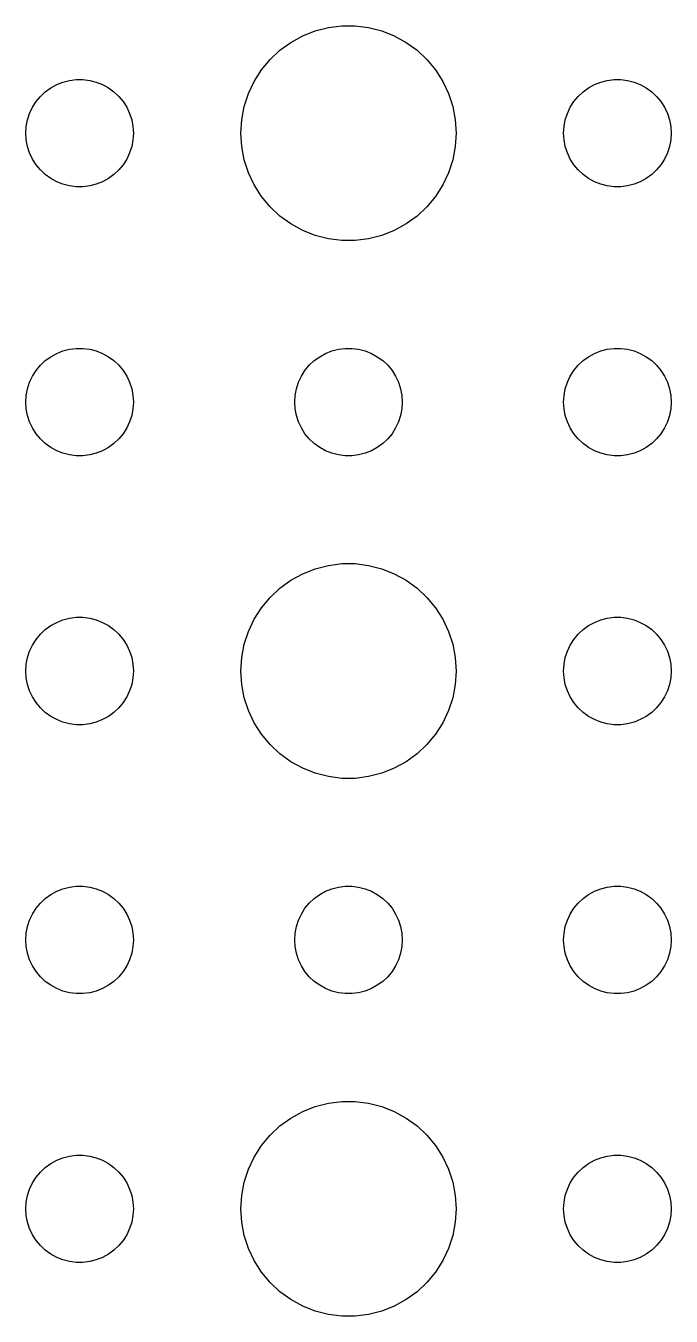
# Model space of a CAD drawing. Header units: metres. Extents: x -157 to 157, y -157 to 157.
# Drawn here: x 36 to 54, y -77.99 to -42.01 of the extents above; entities that cross this region are included whole.
import ezdxf

# ---------------------------------------------------------------- set-up
doc = ezdxf.new("R2010")
doc.units = ezdxf.units.M

msp = doc.modelspace()

# ---------------------------------------------------------------- linework, layer by layer
for p, q in [((44.0729, -42.1468), (44.4379, -42.0531)), ((44.4379, -42.0531), (44.8116, -42.0059)), ((44.8116, -42.0059), (45.1884, -42.0059)), ((45.1884, -42.0059), (45.5621, -42.0531)), ((45.5621, -42.0531), (45.927, -42.1468)), ((43.3925, -42.467), (43.7227, -42.2855)), ((43.7227, -42.2855), (44.0729, -42.1468)), ((45.927, -42.1468), (46.2773, -42.2855)), ((46.2773, -42.2855), (46.6075, -42.467)), ((42.8131, -42.9464), (43.0877, -42.6885)), ((43.0877, -42.6885), (43.3925, -42.467)), ((46.6075, -42.467), (46.9123, -42.6885)), ((46.9123, -42.6885), (47.1869, -42.9464)), ((42.5729, -43.2366), (42.8131, -42.9464)), ((47.1869, -42.9464), (47.427, -43.2366)), ((37.0365, -43.5734), (37.2189, -43.5266)), ((37.2189, -43.5266), (37.4058, -43.503)), ((37.4058, -43.503), (37.5942, -43.503)), ((37.5942, -43.503), (37.7811, -43.5266)), ((37.7811, -43.5266), (37.9635, -43.5734)), ((42.3711, -43.5547), (42.5729, -43.2366)), ((47.427, -43.2366), (47.6289, -43.5547)), ((52.0365, -43.5734), (52.2189, -43.5266)), ((52.2189, -43.5266), (52.4058, -43.503)), ((52.4058, -43.503), (52.5942, -43.503)), ((52.5942, -43.503), (52.7811, -43.5266)), ((52.7811, -43.5266), (52.9635, -43.5734)), ((36.4065, -43.9732), (36.5439, -43.8442)), ((36.5439, -43.8442), (36.6963, -43.7335)), ((36.6963, -43.7335), (36.8613, -43.6428)), ((36.8613, -43.6428), (37.0365, -43.5734)), ((37.9635, -43.5734), (38.1387, -43.6428)), ((38.1387, -43.6428), (38.3037, -43.7335)), ((38.3037, -43.7335), (38.4561, -43.8442)), ((38.4561, -43.8442), (38.5934, -43.9732)), ((42.0942, -44.2539), (42.2107, -43.8956)), ((42.2107, -43.8956), (42.3711, -43.5547)), ((47.6289, -43.5547), (47.7893, -43.8956)), ((47.7893, -43.8956), (47.9057, -44.2539)), ((51.4065, -43.9732), (51.5439, -43.8442)), ((51.5439, -43.8442), (51.6963, -43.7335)), ((51.6963, -43.7335), (51.8613, -43.6428)), ((51.8613, -43.6428), (52.0365, -43.5734)), ((52.9635, -43.5734), (53.1387, -43.6428)), ((53.1387, -43.6428), (53.3037, -43.7335)), ((53.3037, -43.7335), (53.4561, -43.8442)), ((53.4561, -43.8442), (53.5934, -43.9732)), ((36.1855, -44.2774), (36.2865, -44.1183)), ((36.2865, -44.1183), (36.4065, -43.9732)), ((38.5934, -43.9732), (38.7135, -44.1183)), ((38.7135, -44.1183), (38.8145, -44.2774)), ((42.0237, -44.624), (42.0942, -44.2539)), ((47.9057, -44.2539), (47.9763, -44.624)), ((51.1855, -44.2774), (51.2865, -44.1183)), ((51.2865, -44.1183), (51.4065, -43.9732)), ((53.5934, -43.9732), (53.7135, -44.1183)), ((53.7135, -44.1183), (53.8145, -44.2774)), ((36.0471, -44.627), (36.1053, -44.4478)), ((36.1053, -44.4478), (36.1855, -44.2774)), ((38.8145, -44.2774), (38.8947, -44.4478)), ((38.8947, -44.4478), (38.9529, -44.627)), ((42, -45), (42.0237, -44.624)), ((47.9763, -44.624), (48, -45)), ((51.0471, -44.627), (51.1053, -44.4478)), ((51.1053, -44.4478), (51.1855, -44.2774)), ((53.8145, -44.2774), (53.8947, -44.4478)), ((53.8947, -44.4478), (53.9529, -44.627)), ((36, -45), (36.0118, -44.812)), ((36.0118, -44.812), (36.0471, -44.627)), ((38.9529, -44.627), (38.9882, -44.812)), ((38.9882, -44.812), (39, -45)), ((51, -45), (51.0118, -44.812)), ((51.0118, -44.812), (51.0471, -44.627)), ((53.9529, -44.627), (53.9882, -44.812)), ((53.9882, -44.812), (54, -45)), ((36.0118, -45.188), (36, -45)), ((36.0471, -45.373), (36.0118, -45.188)), ((38.9882, -45.188), (38.9529, -45.373)), ((39, -45), (38.9882, -45.188)), ((42.0237, -45.376), (42, -45)), ((48, -45), (47.9763, -45.376)), ((51.0118, -45.188), (51, -45)), ((51.0471, -45.373), (51.0118, -45.188)), ((53.9882, -45.188), (53.9529, -45.373)), ((54, -45), (53.9882, -45.188)), ((36.1053, -45.5522), (36.0471, -45.373)), ((36.1855, -45.7226), (36.1053, -45.5522)), ((38.8947, -45.5522), (38.8145, -45.7226)), ((38.9529, -45.373), (38.8947, -45.5522)), ((42.0942, -45.7461), (42.0237, -45.376)), ((47.9763, -45.376), (47.9057, -45.7461)), ((51.1053, -45.5522), (51.0471, -45.373)), ((51.1855, -45.7226), (51.1053, -45.5522)), ((53.8947, -45.5522), (53.8145, -45.7226)), ((53.9529, -45.373), (53.8947, -45.5522)), ((36.2865, -45.8817), (36.1855, -45.7226)), ((36.4065, -46.0268), (36.2865, -45.8817)), ((36.5439, -46.1558), (36.4065, -46.0268)), ((38.5934, -46.0268), (38.4561, -46.1558)), ((38.7135, -45.8817), (38.5934, -46.0268)), ((38.8145, -45.7226), (38.7135, -45.8817)), ((42.2107, -46.1044), (42.0942, -45.7461)), ((47.9057, -45.7461), (47.7893, -46.1044)), ((51.2865, -45.8817), (51.1855, -45.7226)), ((51.4065, -46.0268), (51.2865, -45.8817)), ((51.5439, -46.1558), (51.4065, -46.0268)), ((53.5934, -46.0268), (53.4561, -46.1558)), ((53.7135, -45.8817), (53.5934, -46.0268)), ((53.8145, -45.7226), (53.7135, -45.8817)), ((36.6963, -46.2665), (36.5439, -46.1558)), ((36.8613, -46.3572), (36.6963, -46.2665)), ((37.0365, -46.4266), (36.8613, -46.3572)), ((38.1387, -46.3572), (37.9635, -46.4266)), ((38.3037, -46.2665), (38.1387, -46.3572)), ((38.4561, -46.1558), (38.3037, -46.2665)), ((42.3711, -46.4453), (42.2107, -46.1044)), ((47.7893, -46.1044), (47.6289, -46.4453)), ((51.6963, -46.2665), (51.5439, -46.1558)), ((51.8613, -46.3572), (51.6963, -46.2665)), ((52.0365, -46.4266), (51.8613, -46.3572)), ((53.1387, -46.3572), (52.9635, -46.4266)), ((53.3037, -46.2665), (53.1387, -46.3572)), ((53.4561, -46.1558), (53.3037, -46.2665)), ((37.2189, -46.4734), (37.0365, -46.4266)), ((37.4058, -46.497), (37.2189, -46.4734)), ((37.5942, -46.497), (37.4058, -46.497)), ((37.7811, -46.4734), (37.5942, -46.497)), ((37.9635, -46.4266), (37.7811, -46.4734)), ((42.5729, -46.7634), (42.3711, -46.4453)), ((42.8131, -47.0536), (42.5729, -46.7634)), ((47.427, -46.7634), (47.1869, -47.0536)), ((47.6289, -46.4453), (47.427, -46.7634)), ((52.2189, -46.4734), (52.0365, -46.4266)), ((52.4058, -46.497), (52.2189, -46.4734)), ((52.5942, -46.497), (52.4058, -46.497)), ((52.7811, -46.4734), (52.5942, -46.497)), ((52.9635, -46.4266), (52.7811, -46.4734)), ((43.0877, -47.3115), (42.8131, -47.0536)), ((47.1869, -47.0536), (46.9123, -47.3115)), ((43.3925, -47.533), (43.0877, -47.3115)), ((46.9123, -47.3115), (46.6075, -47.533)), ((43.7227, -47.7145), (43.3925, -47.533)), ((44.0729, -47.8532), (43.7227, -47.7145)), ((44.4379, -47.9469), (44.0729, -47.8532)), ((45.927, -47.8532), (45.5621, -47.9469)), ((46.2773, -47.7145), (45.927, -47.8532)), ((46.6075, -47.533), (46.2773, -47.7145)), ((44.8116, -47.9941), (44.4379, -47.9469)), ((45.1884, -47.9941), (44.8116, -47.9941)), ((45.5621, -47.9469), (45.1884, -47.9941)), ((36.8613, -51.1428), (37.0365, -51.0734)), ((37.0365, -51.0734), (37.2189, -51.0266)), ((37.2189, -51.0266), (37.4058, -51.003)), ((37.4058, -51.003), (37.5942, -51.003)), ((37.5942, -51.003), (37.7811, -51.0266)), ((37.7811, -51.0266), (37.9635, -51.0734)), ((37.9635, -51.0734), (38.1387, -51.1428)), ((44.3613, -51.1428), (44.5365, -51.0734)), ((44.5365, -51.0734), (44.7189, -51.0266)), ((44.7189, -51.0266), (44.9058, -51.003)), ((44.9058, -51.003), (45.0942, -51.003)), ((45.0942, -51.003), (45.2811, -51.0266)), ((45.2811, -51.0266), (45.4635, -51.0734)), ((45.4635, -51.0734), (45.6387, -51.1428)), ((51.8613, -51.1428), (52.0365, -51.0734)), ((52.0365, -51.0734), (52.2189, -51.0266)), ((52.2189, -51.0266), (52.4058, -51.003)), ((52.4058, -51.003), (52.5942, -51.003)), ((52.5942, -51.003), (52.7811, -51.0266)), ((52.7811, -51.0266), (52.9635, -51.0734)), ((52.9635, -51.0734), (53.1387, -51.1428)), ((36.4065, -51.4732), (36.5439, -51.3442)), ((36.5439, -51.3442), (36.6963, -51.2335)), ((36.6963, -51.2335), (36.8613, -51.1428)), ((38.1387, -51.1428), (38.3037, -51.2335)), ((38.3037, -51.2335), (38.4561, -51.3442)), ((38.4561, -51.3442), (38.5934, -51.4732)), ((43.9065, -51.4732), (44.0439, -51.3442)), ((44.0439, -51.3442), (44.1963, -51.2335)), ((44.1963, -51.2335), (44.3613, -51.1428)), ((45.6387, -51.1428), (45.8037, -51.2335)), ((45.8037, -51.2335), (45.9561, -51.3442)), ((45.9561, -51.3442), (46.0934, -51.4732)), ((51.4065, -51.4732), (51.5439, -51.3442)), ((51.5439, -51.3442), (51.6963, -51.2335)), ((51.6963, -51.2335), (51.8613, -51.1428)), ((53.1387, -51.1428), (53.3037, -51.2335)), ((53.3037, -51.2335), (53.4561, -51.3442)), ((53.4561, -51.3442), (53.5934, -51.4732)), ((36.1053, -51.9478), (36.1855, -51.7774)), ((36.1855, -51.7774), (36.2865, -51.6183)), ((36.2865, -51.6183), (36.4065, -51.4732)), ((38.5934, -51.4732), (38.7135, -51.6183)), ((38.7135, -51.6183), (38.8145, -51.7774)), ((38.8145, -51.7774), (38.8947, -51.9478)), ((43.6053, -51.9478), (43.6855, -51.7774)), ((43.6855, -51.7774), (43.7865, -51.6183)), ((43.7865, -51.6183), (43.9065, -51.4732)), ((46.0934, -51.4732), (46.2135, -51.6183)), ((46.2135, -51.6183), (46.3145, -51.7774)), ((46.3145, -51.7774), (46.3947, -51.9478)), ((51.1053, -51.9478), (51.1855, -51.7774)), ((51.1855, -51.7774), (51.2865, -51.6183)), ((51.2865, -51.6183), (51.4065, -51.4732)), ((53.5934, -51.4732), (53.7135, -51.6183)), ((53.7135, -51.6183), (53.8145, -51.7774)), ((53.8145, -51.7774), (53.8947, -51.9478)), ((36.0118, -52.312), (36.0471, -52.127)), ((36.0471, -52.127), (36.1053, -51.9478)), ((38.8947, -51.9478), (38.9529, -52.127)), ((38.9529, -52.127), (38.9882, -52.312)), ((43.5118, -52.312), (43.5471, -52.127)), ((43.5471, -52.127), (43.6053, -51.9478)), ((46.3947, -51.9478), (46.4529, -52.127)), ((46.4529, -52.127), (46.4882, -52.312)), ((51.0118, -52.312), (51.0471, -52.127)), ((51.0471, -52.127), (51.1053, -51.9478)), ((53.8947, -51.9478), (53.9529, -52.127)), ((53.9529, -52.127), (53.9882, -52.312)), ((36, -52.5), (36.0118, -52.312)), ((36.0118, -52.688), (36, -52.5)), ((38.9882, -52.312), (39, -52.5)), ((39, -52.5), (38.9882, -52.688)), ((43.5, -52.5), (43.5118, -52.312)), ((43.5118, -52.688), (43.5, -52.5)), ((46.4882, -52.312), (46.5, -52.5)), ((46.5, -52.5), (46.4882, -52.688)), ((51, -52.5), (51.0118, -52.312)), ((51.0118, -52.688), (51, -52.5)), ((53.9882, -52.312), (54, -52.5)), ((54, -52.5), (53.9882, -52.688)), ((36.0471, -52.873), (36.0118, -52.688)), ((36.1053, -53.0522), (36.0471, -52.873)), ((38.9529, -52.873), (38.8947, -53.0522)), ((38.9882, -52.688), (38.9529, -52.873)), ((43.5471, -52.873), (43.5118, -52.688)), ((43.6053, -53.0522), (43.5471, -52.873)), ((46.4529, -52.873), (46.3947, -53.0522)), ((46.4882, -52.688), (46.4529, -52.873)), ((51.0471, -52.873), (51.0118, -52.688)), ((51.1053, -53.0522), (51.0471, -52.873)), ((53.9529, -52.873), (53.8947, -53.0522)), ((53.9882, -52.688), (53.9529, -52.873)), ((36.1855, -53.2226), (36.1053, -53.0522)), ((36.2865, -53.3817), (36.1855, -53.2226)), ((38.8145, -53.2226), (38.7135, -53.3817)), ((38.8947, -53.0522), (38.8145, -53.2226)), ((43.6855, -53.2226), (43.6053, -53.0522)), ((43.7865, -53.3817), (43.6855, -53.2226)), ((46.3145, -53.2226), (46.2135, -53.3817)), ((46.3947, -53.0522), (46.3145, -53.2226)), ((51.1855, -53.2226), (51.1053, -53.0522)), ((51.2865, -53.3817), (51.1855, -53.2226)), ((53.8145, -53.2226), (53.7135, -53.3817)), ((53.8947, -53.0522), (53.8145, -53.2226)), ((36.4065, -53.5268), (36.2865, -53.3817)), ((36.5439, -53.6558), (36.4065, -53.5268)), ((38.5934, -53.5268), (38.4561, -53.6558)), ((38.7135, -53.3817), (38.5934, -53.5268)), ((43.9065, -53.5268), (43.7865, -53.3817)), ((44.0439, -53.6558), (43.9065, -53.5268)), ((46.0934, -53.5268), (45.9561, -53.6558)), ((46.2135, -53.3817), (46.0934, -53.5268)), ((51.4065, -53.5268), (51.2865, -53.3817)), ((51.5439, -53.6558), (51.4065, -53.5268)), ((53.5934, -53.5268), (53.4561, -53.6558)), ((53.7135, -53.3817), (53.5934, -53.5268)), ((36.6963, -53.7665), (36.5439, -53.6558)), ((36.8613, -53.8572), (36.6963, -53.7665)), ((37.0365, -53.9266), (36.8613, -53.8572)), ((37.2189, -53.9734), (37.0365, -53.9266)), ((37.4058, -53.997), (37.2189, -53.9734)), ((37.7811, -53.9734), (37.5942, -53.997)), ((37.9635, -53.9266), (37.7811, -53.9734)), ((38.1387, -53.8572), (37.9635, -53.9266)), ((38.3037, -53.7665), (38.1387, -53.8572)), ((38.4561, -53.6558), (38.3037, -53.7665)), ((44.1963, -53.7665), (44.0439, -53.6558)), ((44.3613, -53.8572), (44.1963, -53.7665)), ((44.5365, -53.9266), (44.3613, -53.8572)), ((44.7189, -53.9734), (44.5365, -53.9266)), ((44.9058, -53.997), (44.7189, -53.9734)), ((45.2811, -53.9734), (45.0942, -53.997)), ((45.4635, -53.9266), (45.2811, -53.9734)), ((45.6387, -53.8572), (45.4635, -53.9266)), ((45.8037, -53.7665), (45.6387, -53.8572)), ((45.9561, -53.6558), (45.8037, -53.7665)), ((51.6963, -53.7665), (51.5439, -53.6558)), ((51.8613, -53.8572), (51.6963, -53.7665)), ((52.0365, -53.9266), (51.8613, -53.8572)), ((52.2189, -53.9734), (52.0365, -53.9266)), ((52.4058, -53.997), (52.2189, -53.9734)), ((52.7811, -53.9734), (52.5942, -53.997)), ((52.9635, -53.9266), (52.7811, -53.9734)), ((53.1387, -53.8572), (52.9635, -53.9266)), ((53.3037, -53.7665), (53.1387, -53.8572)), ((53.4561, -53.6558), (53.3037, -53.7665)), ((37.5942, -53.997), (37.4058, -53.997)), ((45.0942, -53.997), (44.9058, -53.997)), ((52.5942, -53.997), (52.4058, -53.997)), ((43.7227, -57.2855), (44.0729, -57.1468)), ((44.0729, -57.1468), (44.4379, -57.0531)), ((44.4379, -57.0531), (44.8116, -57.0059)), ((44.8116, -57.0059), (45.1884, -57.0059)), ((45.1884, -57.0059), (45.5621, -57.0531)), ((45.5621, -57.0531), (45.927, -57.1468)), ((45.927, -57.1468), (46.2773, -57.2855)), ((43.0877, -57.6885), (43.3925, -57.467)), ((43.3925, -57.467), (43.7227, -57.2855)), ((46.2773, -57.2855), (46.6075, -57.467)), ((46.6075, -57.467), (46.9123, -57.6885)), ((42.8131, -57.9464), (43.0877, -57.6885)), ((46.9123, -57.6885), (47.1869, -57.9464)), ((42.3711, -58.5547), (42.5729, -58.2366)), ((42.5729, -58.2366), (42.8131, -57.9464)), ((47.1869, -57.9464), (47.427, -58.2366)), ((47.427, -58.2366), (47.6289, -58.5547)), ((36.6963, -58.7335), (36.8613, -58.6428)), ((36.8613, -58.6428), (37.0365, -58.5734)), ((37.0365, -58.5734), (37.2189, -58.5266)), ((37.2189, -58.5266), (37.4058, -58.503)), ((37.4058, -58.503), (37.5942, -58.503)), ((37.5942, -58.503), (37.7811, -58.5266)), ((37.7811, -58.5266), (37.9635, -58.5734)), ((37.9635, -58.5734), (38.1387, -58.6428)), ((38.1387, -58.6428), (38.3037, -58.7335)), ((42.2107, -58.8956), (42.3711, -58.5547)), ((47.6289, -58.5547), (47.7893, -58.8956)), ((51.6963, -58.7335), (51.8613, -58.6428)), ((51.8613, -58.6428), (52.0365, -58.5734)), ((52.0365, -58.5734), (52.2189, -58.5266)), ((52.2189, -58.5266), (52.4058, -58.503)), ((52.4058, -58.503), (52.5942, -58.503)), ((52.5942, -58.503), (52.7811, -58.5266)), ((52.7811, -58.5266), (52.9635, -58.5734)), ((52.9635, -58.5734), (53.1387, -58.6428)), ((53.1387, -58.6428), (53.3037, -58.7335)), ((36.2865, -59.1183), (36.4065, -58.9732)), ((36.4065, -58.9732), (36.5439, -58.8442)), ((36.5439, -58.8442), (36.6963, -58.7335)), ((38.3037, -58.7335), (38.4561, -58.8442)), ((38.4561, -58.8442), (38.5934, -58.9732)), ((38.5934, -58.9732), (38.7135, -59.1183)), ((42.0942, -59.2539), (42.2107, -58.8956)), ((47.7893, -58.8956), (47.9057, -59.2539)), ((51.2865, -59.1183), (51.4065, -58.9732)), ((51.4065, -58.9732), (51.5439, -58.8442)), ((51.5439, -58.8442), (51.6963, -58.7335)), ((53.3037, -58.7335), (53.4561, -58.8442)), ((53.4561, -58.8442), (53.5934, -58.9732)), ((53.5934, -58.9732), (53.7135, -59.1183)), ((36.1053, -59.4478), (36.1855, -59.2774)), ((36.1855, -59.2774), (36.2865, -59.1183)), ((38.7135, -59.1183), (38.8145, -59.2774)), ((38.8145, -59.2774), (38.8947, -59.4478)), ((42.0237, -59.624), (42.0942, -59.2539)), ((47.9057, -59.2539), (47.9763, -59.624)), ((51.1053, -59.4478), (51.1855, -59.2774)), ((51.1855, -59.2774), (51.2865, -59.1183)), ((53.7135, -59.1183), (53.8145, -59.2774)), ((53.8145, -59.2774), (53.8947, -59.4478)), ((36.0118, -59.812), (36.0471, -59.627)), ((36.0471, -59.627), (36.1053, -59.4478)), ((38.8947, -59.4478), (38.9529, -59.627)), ((38.9529, -59.627), (38.9882, -59.812)), ((42, -60), (42.0237, -59.624)), ((47.9763, -59.624), (48, -60)), ((51.0118, -59.812), (51.0471, -59.627)), ((51.0471, -59.627), (51.1053, -59.4478)), ((53.8947, -59.4478), (53.9529, -59.627)), ((53.9529, -59.627), (53.9882, -59.812)), ((36, -60), (36.0118, -59.812)), ((36.0118, -60.188), (36, -60)), ((38.9882, -59.812), (39, -60)), ((39, -60), (38.9882, -60.188)), ((42.0237, -60.376), (42, -60)), ((48, -60), (47.9763, -60.376)), ((51, -60), (51.0118, -59.812)), ((51.0118, -60.188), (51, -60)), ((53.9882, -59.812), (54, -60)), ((54, -60), (53.9882, -60.188)), ((36.0471, -60.373), (36.0118, -60.188)), ((36.1053, -60.5522), (36.0471, -60.373)), ((38.9529, -60.373), (38.8947, -60.5522)), ((38.9882, -60.188), (38.9529, -60.373)), ((42.0942, -60.7461), (42.0237, -60.376)), ((47.9763, -60.376), (47.9057, -60.7461)), ((51.0471, -60.373), (51.0118, -60.188)), ((51.1053, -60.5522), (51.0471, -60.373)), ((53.9529, -60.373), (53.8947, -60.5522)), ((53.9882, -60.188), (53.9529, -60.373)), ((36.1855, -60.7226), (36.1053, -60.5522)), ((36.2865, -60.8817), (36.1855, -60.7226)), ((38.8145, -60.7226), (38.7135, -60.8817)), ((38.8947, -60.5522), (38.8145, -60.7226)), ((42.2107, -61.1044), (42.0942, -60.7461)), ((47.9057, -60.7461), (47.7893, -61.1044)), ((51.1855, -60.7226), (51.1053, -60.5522)), ((51.2865, -60.8817), (51.1855, -60.7226)), ((53.8145, -60.7226), (53.7135, -60.8817)), ((53.8947, -60.5522), (53.8145, -60.7226)), ((36.4065, -61.0268), (36.2865, -60.8817)), ((36.5439, -61.1558), (36.4065, -61.0268)), ((36.6963, -61.2665), (36.5439, -61.1558)), ((38.4561, -61.1558), (38.3037, -61.2665)), ((38.5934, -61.0268), (38.4561, -61.1558)), ((38.7135, -60.8817), (38.5934, -61.0268)), ((42.3711, -61.4453), (42.2107, -61.1044)), ((47.7893, -61.1044), (47.6289, -61.4453)), ((51.4065, -61.0268), (51.2865, -60.8817)), ((51.5439, -61.1558), (51.4065, -61.0268)), ((51.6963, -61.2665), (51.5439, -61.1558)), ((53.4561, -61.1558), (53.3037, -61.2665)), ((53.5934, -61.0268), (53.4561, -61.1558)), ((53.7135, -60.8817), (53.5934, -61.0268)), ((36.8613, -61.3572), (36.6963, -61.2665)), ((37.0365, -61.4266), (36.8613, -61.3572)), ((37.2189, -61.4734), (37.0365, -61.4266)), ((37.4058, -61.497), (37.2189, -61.4734)), ((37.5942, -61.497), (37.4058, -61.497)), ((37.7811, -61.4734), (37.5942, -61.497)), ((37.9635, -61.4266), (37.7811, -61.4734)), ((38.1387, -61.3572), (37.9635, -61.4266)), ((38.3037, -61.2665), (38.1387, -61.3572)), ((42.5729, -61.7634), (42.3711, -61.4453)), ((47.6289, -61.4453), (47.427, -61.7634)), ((51.8613, -61.3572), (51.6963, -61.2665)), ((52.0365, -61.4266), (51.8613, -61.3572)), ((52.2189, -61.4734), (52.0365, -61.4266)), ((52.4058, -61.497), (52.2189, -61.4734)), ((52.5942, -61.497), (52.4058, -61.497)), ((52.7811, -61.4734), (52.5942, -61.497)), ((52.9635, -61.4266), (52.7811, -61.4734)), ((53.1387, -61.3572), (52.9635, -61.4266)), ((53.3037, -61.2665), (53.1387, -61.3572)), ((42.8131, -62.0536), (42.5729, -61.7634)), ((47.427, -61.7634), (47.1869, -62.0536)), ((43.0877, -62.3115), (42.8131, -62.0536)), ((47.1869, -62.0536), (46.9123, -62.3115)), ((43.3925, -62.533), (43.0877, -62.3115)), ((43.7227, -62.7145), (43.3925, -62.533)), ((46.6075, -62.533), (46.2773, -62.7145)), ((46.9123, -62.3115), (46.6075, -62.533)), ((44.0729, -62.8532), (43.7227, -62.7145)), ((44.4379, -62.9469), (44.0729, -62.8532)), ((44.8116, -62.9941), (44.4379, -62.9469)), ((45.5621, -62.9469), (45.1884, -62.9941)), ((45.927, -62.8532), (45.5621, -62.9469)), ((46.2773, -62.7145), (45.927, -62.8532)), ((45.1884, -62.9941), (44.8116, -62.9941)), ((36.6963, -66.2335), (36.8613, -66.1428)), ((36.8613, -66.1428), (37.0365, -66.0734)), ((37.0365, -66.0734), (37.2189, -66.0266)), ((37.2189, -66.0266), (37.4058, -66.003)), ((37.4058, -66.003), (37.5942, -66.003)), ((37.5942, -66.003), (37.7811, -66.0266)), ((37.7811, -66.0266), (37.9635, -66.0734)), ((37.9635, -66.0734), (38.1387, -66.1428)), ((38.1387, -66.1428), (38.3037, -66.2335)), ((44.1963, -66.2335), (44.3613, -66.1428)), ((44.3613, -66.1428), (44.5365, -66.0734)), ((44.5365, -66.0734), (44.7189, -66.0266)), ((44.7189, -66.0266), (44.9058, -66.003)), ((44.9058, -66.003), (45.0942, -66.003)), ((45.0942, -66.003), (45.2811, -66.0266)), ((45.2811, -66.0266), (45.4635, -66.0734)), ((45.4635, -66.0734), (45.6387, -66.1428)), ((45.6387, -66.1428), (45.8037, -66.2335)), ((51.6963, -66.2335), (51.8613, -66.1428)), ((51.8613, -66.1428), (52.0365, -66.0734)), ((52.0365, -66.0734), (52.2189, -66.0266)), ((52.2189, -66.0266), (52.4058, -66.003)), ((52.4058, -66.003), (52.5942, -66.003)), ((52.5942, -66.003), (52.7811, -66.0266)), ((52.7811, -66.0266), (52.9635, -66.0734)), ((52.9635, -66.0734), (53.1387, -66.1428)), ((53.1387, -66.1428), (53.3037, -66.2335)), ((36.2865, -66.6183), (36.4065, -66.4732)), ((36.4065, -66.4732), (36.5439, -66.3442)), ((36.5439, -66.3442), (36.6963, -66.2335)), ((38.3037, -66.2335), (38.4561, -66.3442)), ((38.4561, -66.3442), (38.5934, -66.4732)), ((38.5934, -66.4732), (38.7135, -66.6183)), ((43.7865, -66.6183), (43.9065, -66.4732)), ((43.9065, -66.4732), (44.0439, -66.3442)), ((44.0439, -66.3442), (44.1963, -66.2335)), ((45.8037, -66.2335), (45.9561, -66.3442)), ((45.9561, -66.3442), (46.0934, -66.4732)), ((46.0934, -66.4732), (46.2135, -66.6183)), ((51.2865, -66.6183), (51.4065, -66.4732)), ((51.4065, -66.4732), (51.5439, -66.3442)), ((51.5439, -66.3442), (51.6963, -66.2335)), ((53.3037, -66.2335), (53.4561, -66.3442)), ((53.4561, -66.3442), (53.5934, -66.4732)), ((53.5934, -66.4732), (53.7135, -66.6183)), ((36.1053, -66.9478), (36.1855, -66.7774)), ((36.1855, -66.7774), (36.2865, -66.6183)), ((38.7135, -66.6183), (38.8145, -66.7774)), ((38.8145, -66.7774), (38.8947, -66.9478)), ((43.6053, -66.9478), (43.6855, -66.7774)), ((43.6855, -66.7774), (43.7865, -66.6183)), ((46.2135, -66.6183), (46.3145, -66.7774)), ((46.3145, -66.7774), (46.3947, -66.9478)), ((51.1053, -66.9478), (51.1855, -66.7774)), ((51.1855, -66.7774), (51.2865, -66.6183)), ((53.7135, -66.6183), (53.8145, -66.7774)), ((53.8145, -66.7774), (53.8947, -66.9478)), ((36.0118, -67.312), (36.0471, -67.127)), ((36.0471, -67.127), (36.1053, -66.9478)), ((38.8947, -66.9478), (38.9529, -67.127)), ((38.9529, -67.127), (38.9882, -67.312)), ((43.5118, -67.312), (43.5471, -67.127)), ((43.5471, -67.127), (43.6053, -66.9478)), ((46.3947, -66.9478), (46.4529, -67.127)), ((46.4529, -67.127), (46.4882, -67.312)), ((51.0118, -67.312), (51.0471, -67.127)), ((51.0471, -67.127), (51.1053, -66.9478)), ((53.8947, -66.9478), (53.9529, -67.127)), ((53.9529, -67.127), (53.9882, -67.312)), ((36, -67.5), (36.0118, -67.312)), ((36.0118, -67.688), (36, -67.5)), ((38.9882, -67.312), (39, -67.5)), ((39, -67.5), (38.9882, -67.688)), ((43.5, -67.5), (43.5118, -67.312)), ((43.5118, -67.688), (43.5, -67.5)), ((46.4882, -67.312), (46.5, -67.5)), ((46.5, -67.5), (46.4882, -67.688)), ((51, -67.5), (51.0118, -67.312)), ((51.0118, -67.688), (51, -67.5)), ((53.9882, -67.312), (54, -67.5)), ((54, -67.5), (53.9882, -67.688)), ((36.0471, -67.873), (36.0118, -67.688)), ((36.1053, -68.0522), (36.0471, -67.873)), ((38.9529, -67.873), (38.8947, -68.0522)), ((38.9882, -67.688), (38.9529, -67.873)), ((43.5471, -67.873), (43.5118, -67.688)), ((43.6053, -68.0522), (43.5471, -67.873)), ((46.4529, -67.873), (46.3947, -68.0522)), ((46.4882, -67.688), (46.4529, -67.873)), ((51.0471, -67.873), (51.0118, -67.688)), ((51.1053, -68.0522), (51.0471, -67.873)), ((53.9529, -67.873), (53.8947, -68.0522)), ((53.9882, -67.688), (53.9529, -67.873)), ((36.1855, -68.2226), (36.1053, -68.0522)), ((36.2865, -68.3817), (36.1855, -68.2226)), ((38.8145, -68.2226), (38.7135, -68.3817)), ((38.8947, -68.0522), (38.8145, -68.2226)), ((43.6855, -68.2226), (43.6053, -68.0522)), ((43.7865, -68.3817), (43.6855, -68.2226)), ((46.3145, -68.2226), (46.2135, -68.3817)), ((46.3947, -68.0522), (46.3145, -68.2226)), ((51.1855, -68.2226), (51.1053, -68.0522)), ((51.2865, -68.3817), (51.1855, -68.2226)), ((53.8145, -68.2226), (53.7135, -68.3817)), ((53.8947, -68.0522), (53.8145, -68.2226)), ((36.4065, -68.5268), (36.2865, -68.3817)), ((36.5439, -68.6558), (36.4065, -68.5268)), ((36.6963, -68.7665), (36.5439, -68.6558)), ((38.4561, -68.6558), (38.3037, -68.7665)), ((38.5934, -68.5268), (38.4561, -68.6558)), ((38.7135, -68.3817), (38.5934, -68.5268)), ((43.9065, -68.5268), (43.7865, -68.3817)), ((44.0439, -68.6558), (43.9065, -68.5268)), ((44.1963, -68.7665), (44.0439, -68.6558)), ((45.9561, -68.6558), (45.8037, -68.7665)), ((46.0934, -68.5268), (45.9561, -68.6558)), ((46.2135, -68.3817), (46.0934, -68.5268)), ((51.4065, -68.5268), (51.2865, -68.3817)), ((51.5439, -68.6558), (51.4065, -68.5268)), ((51.6963, -68.7665), (51.5439, -68.6558)), ((53.4561, -68.6558), (53.3037, -68.7665)), ((53.5934, -68.5268), (53.4561, -68.6558)), ((53.7135, -68.3817), (53.5934, -68.5268)), ((36.8613, -68.8572), (36.6963, -68.7665)), ((37.0365, -68.9266), (36.8613, -68.8572)), ((37.2189, -68.9734), (37.0365, -68.9266)), ((37.4058, -68.997), (37.2189, -68.9734)), ((37.5942, -68.997), (37.4058, -68.997)), ((37.7811, -68.9734), (37.5942, -68.997)), ((37.9635, -68.9266), (37.7811, -68.9734)), ((38.1387, -68.8572), (37.9635, -68.9266)), ((38.3037, -68.7665), (38.1387, -68.8572)), ((44.3613, -68.8572), (44.1963, -68.7665)), ((44.5365, -68.9266), (44.3613, -68.8572)), ((44.7189, -68.9734), (44.5365, -68.9266)), ((44.9058, -68.997), (44.7189, -68.9734)), ((45.0942, -68.997), (44.9058, -68.997)), ((45.2811, -68.9734), (45.0942, -68.997)), ((45.4635, -68.9266), (45.2811, -68.9734)), ((45.6387, -68.8572), (45.4635, -68.9266)), ((45.8037, -68.7665), (45.6387, -68.8572)), ((51.8613, -68.8572), (51.6963, -68.7665)), ((52.0365, -68.9266), (51.8613, -68.8572)), ((52.2189, -68.9734), (52.0365, -68.9266)), ((52.4058, -68.997), (52.2189, -68.9734)), ((52.5942, -68.997), (52.4058, -68.997)), ((52.7811, -68.9734), (52.5942, -68.997)), ((52.9635, -68.9266), (52.7811, -68.9734)), ((53.1387, -68.8572), (52.9635, -68.9266)), ((53.3037, -68.7665), (53.1387, -68.8572)), ((43.3925, -72.467), (43.7227, -72.2855)), ((43.7227, -72.2855), (44.0729, -72.1468)), ((44.0729, -72.1468), (44.4379, -72.0531)), ((44.4379, -72.0531), (44.8116, -72.0059)), ((44.8116, -72.0059), (45.1884, -72.0059)), ((45.1884, -72.0059), (45.5621, -72.0531)), ((45.5621, -72.0531), (45.927, -72.1468)), ((45.927, -72.1468), (46.2773, -72.2855)), ((46.2773, -72.2855), (46.6075, -72.467)), ((42.8131, -72.9464), (43.0877, -72.6885)), ((43.0877, -72.6885), (43.3925, -72.467)), ((46.6075, -72.467), (46.9123, -72.6885)), ((46.9123, -72.6885), (47.1869, -72.9464)), ((42.5729, -73.2366), (42.8131, -72.9464)), ((47.1869, -72.9464), (47.427, -73.2366)), ((42.3711, -73.5547), (42.5729, -73.2366)), ((47.427, -73.2366), (47.6289, -73.5547)), ((36.5439, -73.8442), (36.6963, -73.7335)), ((36.6963, -73.7335), (36.8613, -73.6428)), ((36.8613, -73.6428), (37.0365, -73.5734)), ((37.0365, -73.5734), (37.2189, -73.5266)), ((37.2189, -73.5266), (37.4058, -73.503)), ((37.4058, -73.503), (37.5942, -73.503)), ((37.5942, -73.503), (37.7811, -73.5266)), ((37.7811, -73.5266), (37.9635, -73.5734)), ((37.9635, -73.5734), (38.1387, -73.6428)), ((38.1387, -73.6428), (38.3037, -73.7335)), ((38.3037, -73.7335), (38.4561, -73.8442)), ((42.2107, -73.8956), (42.3711, -73.5547)), ((47.6289, -73.5547), (47.7893, -73.8956)), ((51.5439, -73.8442), (51.6963, -73.7335)), ((51.6963, -73.7335), (51.8613, -73.6428)), ((51.8613, -73.6428), (52.0365, -73.5734)), ((52.0365, -73.5734), (52.2189, -73.5266)), ((52.2189, -73.5266), (52.4058, -73.503)), ((52.4058, -73.503), (52.5942, -73.503)), ((52.5942, -73.503), (52.7811, -73.5266)), ((52.7811, -73.5266), (52.9635, -73.5734)), ((52.9635, -73.5734), (53.1387, -73.6428)), ((53.1387, -73.6428), (53.3037, -73.7335)), ((53.3037, -73.7335), (53.4561, -73.8442)), ((36.1855, -74.2774), (36.2865, -74.1183)), ((36.2865, -74.1183), (36.4065, -73.9732)), ((36.4065, -73.9732), (36.5439, -73.8442)), ((38.4561, -73.8442), (38.5934, -73.9732)), ((38.5934, -73.9732), (38.7135, -74.1183)), ((38.7135, -74.1183), (38.8145, -74.2774)), ((42.0942, -74.2539), (42.2107, -73.8956)), ((47.7893, -73.8956), (47.9057, -74.2539)), ((51.1855, -74.2774), (51.2865, -74.1183)), ((51.2865, -74.1183), (51.4065, -73.9732)), ((51.4065, -73.9732), (51.5439, -73.8442)), ((53.4561, -73.8442), (53.5934, -73.9732)), ((53.5934, -73.9732), (53.7135, -74.1183)), ((53.7135, -74.1183), (53.8145, -74.2774)), ((36.0471, -74.627), (36.1053, -74.4478)), ((36.1053, -74.4478), (36.1855, -74.2774)), ((38.8145, -74.2774), (38.8947, -74.4478)), ((38.8947, -74.4478), (38.9529, -74.627)), ((42.0237, -74.624), (42.0942, -74.2539)), ((47.9057, -74.2539), (47.9763, -74.624)), ((51.0471, -74.627), (51.1053, -74.4478)), ((51.1053, -74.4478), (51.1855, -74.2774)), ((53.8145, -74.2774), (53.8947, -74.4478)), ((53.8947, -74.4478), (53.9529, -74.627)), ((36, -75), (36.0118, -74.812)), ((36.0118, -74.812), (36.0471, -74.627)), ((38.9529, -74.627), (38.9882, -74.812)), ((38.9882, -74.812), (39, -75)), ((42, -75), (42.0237, -74.624)), ((47.9763, -74.624), (48, -75)), ((51, -75), (51.0118, -74.812)), ((51.0118, -74.812), (51.0471, -74.627)), ((53.9529, -74.627), (53.9882, -74.812)), ((53.9882, -74.812), (54, -75)), ((36.0118, -75.188), (36, -75)), ((36.0471, -75.373), (36.0118, -75.188)), ((38.9882, -75.188), (38.9529, -75.373)), ((39, -75), (38.9882, -75.188)), ((42.0237, -75.376), (42, -75)), ((48, -75), (47.9763, -75.376)), ((51.0118, -75.188), (51, -75)), ((51.0471, -75.373), (51.0118, -75.188)), ((53.9882, -75.188), (53.9529, -75.373)), ((54, -75), (53.9882, -75.188)), ((36.1053, -75.5522), (36.0471, -75.373)), ((36.1855, -75.7226), (36.1053, -75.5522)), ((38.8947, -75.5522), (38.8145, -75.7226)), ((38.9529, -75.373), (38.8947, -75.5522)), ((42.0942, -75.7461), (42.0237, -75.376)), ((47.9763, -75.376), (47.9057, -75.7461)), ((51.1053, -75.5522), (51.0471, -75.373)), ((51.1855, -75.7226), (51.1053, -75.5522)), ((53.8947, -75.5522), (53.8145, -75.7226)), ((53.9529, -75.373), (53.8947, -75.5522)), ((36.2865, -75.8817), (36.1855, -75.7226)), ((36.4065, -76.0268), (36.2865, -75.8817)), ((38.7135, -75.8817), (38.5934, -76.0268)), ((38.8145, -75.7226), (38.7135, -75.8817)), ((42.2107, -76.1044), (42.0942, -75.7461)), ((47.9057, -75.7461), (47.7893, -76.1044)), ((51.2865, -75.8817), (51.1855, -75.7226)), ((51.4065, -76.0268), (51.2865, -75.8817)), ((53.7135, -75.8817), (53.5934, -76.0268)), ((53.8145, -75.7226), (53.7135, -75.8817)), ((36.5439, -76.1558), (36.4065, -76.0268)), ((36.6963, -76.2665), (36.5439, -76.1558)), ((36.8613, -76.3572), (36.6963, -76.2665)), ((38.3037, -76.2665), (38.1387, -76.3572)), ((38.4561, -76.1558), (38.3037, -76.2665)), ((38.5934, -76.0268), (38.4561, -76.1558)), ((42.3711, -76.4453), (42.2107, -76.1044)), ((47.7893, -76.1044), (47.6289, -76.4453)), ((51.5439, -76.1558), (51.4065, -76.0268)), ((51.6963, -76.2665), (51.5439, -76.1558)), ((51.8613, -76.3572), (51.6963, -76.2665)), ((53.3037, -76.2665), (53.1387, -76.3572)), ((53.4561, -76.1558), (53.3037, -76.2665)), ((53.5934, -76.0268), (53.4561, -76.1558)), ((37.0365, -76.4266), (36.8613, -76.3572)), ((37.2189, -76.4734), (37.0365, -76.4266)), ((37.4058, -76.497), (37.2189, -76.4734)), ((37.5942, -76.497), (37.4058, -76.497)), ((37.7811, -76.4734), (37.5942, -76.497)), ((37.9635, -76.4266), (37.7811, -76.4734)), ((38.1387, -76.3572), (37.9635, -76.4266)), ((42.5729, -76.7634), (42.3711, -76.4453)), ((47.6289, -76.4453), (47.427, -76.7634)), ((52.0365, -76.4266), (51.8613, -76.3572)), ((52.2189, -76.4734), (52.0365, -76.4266)), ((52.4058, -76.497), (52.2189, -76.4734)), ((52.5942, -76.497), (52.4058, -76.497)), ((52.7811, -76.4734), (52.5942, -76.497)), ((52.9635, -76.4266), (52.7811, -76.4734)), ((53.1387, -76.3572), (52.9635, -76.4266)), ((42.8131, -77.0536), (42.5729, -76.7634)), ((47.427, -76.7634), (47.1869, -77.0536)), ((43.0877, -77.3115), (42.8131, -77.0536)), ((43.3925, -77.533), (43.0877, -77.3115)), ((46.9123, -77.3115), (46.6075, -77.533)), ((47.1869, -77.0536), (46.9123, -77.3115)), ((43.7227, -77.7145), (43.3925, -77.533)), ((44.0729, -77.8532), (43.7227, -77.7145)), ((46.2773, -77.7145), (45.927, -77.8532)), ((46.6075, -77.533), (46.2773, -77.7145)), ((44.4379, -77.9469), (44.0729, -77.8532)), ((44.8116, -77.9941), (44.4379, -77.9469)), ((45.1884, -77.9941), (44.8116, -77.9941)), ((45.5621, -77.9469), (45.1884, -77.9941)), ((45.927, -77.8532), (45.5621, -77.9469))]:
    msp.add_line(p, q)

doc.saveas('drawing.dxf')
